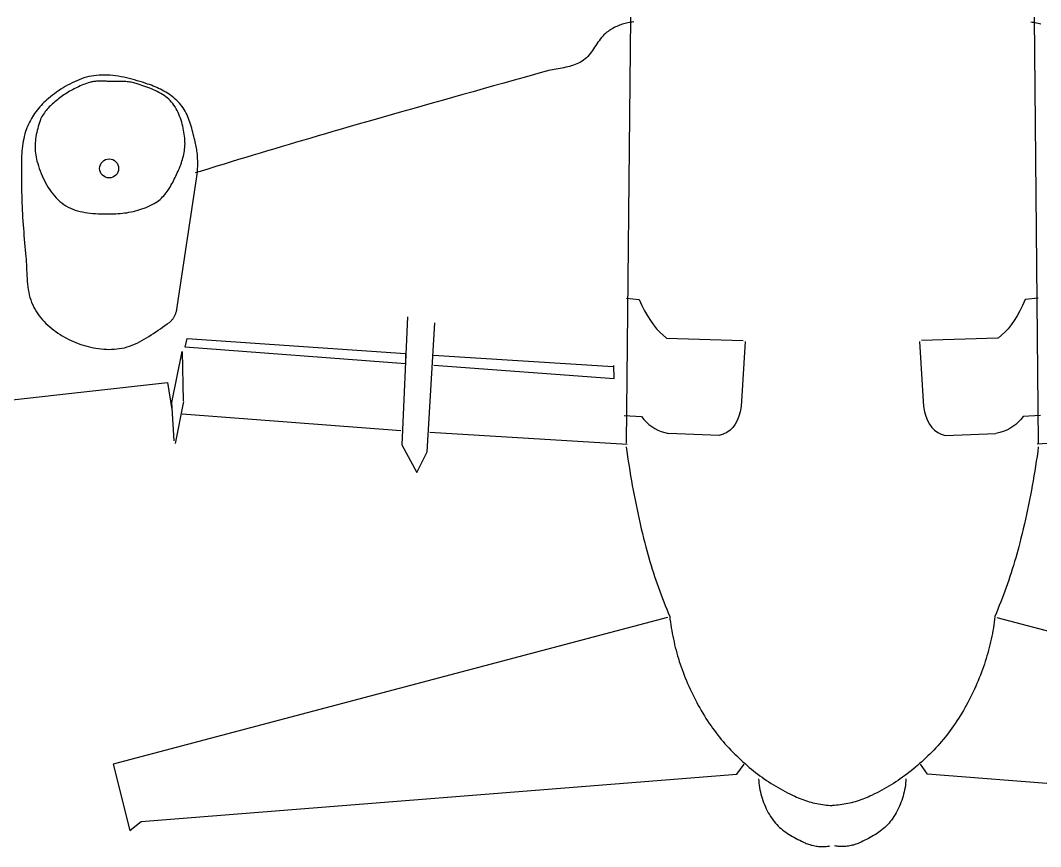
# Model space of a CAD drawing. Header units: millimetres. Extents: x 55820 to 273946, y 267258 to 385604.
# Drawn here: x 242610 to 252249, y 325793 to 333599 of the extents above; entities that cross this region are included whole.
import ezdxf

# ---------------------------------------------------------------- set-up
doc = ezdxf.new("R2010")
doc.units = ezdxf.units.MM

# ---------------------------------------------------------------- blocks, each defined once
blk = doc.blocks.new('A$C533E2113')
at = {"linetype": 'Continuous'}
for p, q in [((26005, 15675), (25927, 7621)), ((33636, 15675), (33714, 7621)), ((25628, 15433), (25605, 15418)), ((25652, 15447), (25628, 15433)), ((25675, 15461), (25652, 15447)), ((25700, 15474), (25675, 15461)), ((25725, 15487), (25700, 15474)), ((25750, 15498), (25725, 15487)), ((25775, 15509), (25750, 15498)), ((25801, 15520), (25775, 15509)), ((25827, 15529), (25801, 15520)), ((25853, 15538), (25827, 15529)), ((25880, 15546), (25853, 15538)), ((25906, 15554), (25880, 15546)), ((25933, 15560), (25906, 15554)), ((25960, 15566), (25933, 15560)), ((25987, 15571), (25960, 15566)), ((26014, 15576), (25987, 15571)), ((26042, 15579), (26014, 15576)), ((26069, 15582), (26042, 15579)), ((33573, 15582), (33600, 15579)), ((33600, 15579), (33627, 15576)), ((33627, 15576), (33654, 15571)), ((33654, 15571), (33681, 15566)), ((33681, 15566), (33708, 15560)), ((33708, 15560), (33735, 15554)), ((33735, 15554), (33762, 15546)), ((25435, 15258), (25413, 15228)), ((25458, 15286), (25435, 15258)), ((25482, 15313), (25458, 15286)), ((25506, 15339), (25482, 15313)), ((25533, 15364), (25506, 15339)), ((25561, 15386), (25533, 15364)), ((25583, 15403), (25561, 15386)), ((25605, 15418), (25583, 15403)), ((25289, 15045), (25268, 15016)), ((25310, 15076), (25289, 15045)), ((25330, 15107), (25310, 15076)), ((25351, 15137), (25330, 15107)), ((25371, 15168), (25351, 15137)), ((25392, 15198), (25371, 15168)), ((25413, 15228), (25392, 15198)), ((25121, 14860), (25092, 14839)), ((25149, 14882), (25121, 14860)), ((25175, 14906), (25149, 14882)), ((25200, 14932), (25175, 14906)), ((25224, 14959), (25200, 14932)), ((25246, 14987), (25224, 14959)), ((25268, 15016), (25246, 14987)), ((24423, 14653), (24388, 14644)), ((24459, 14662), (24423, 14653)), ((24495, 14670), (24459, 14662)), ((24531, 14677), (24495, 14670)), ((24568, 14684), (24531, 14677)), ((24604, 14691), (24568, 14684)), ((24641, 14697), (24604, 14691)), ((24678, 14704), (24641, 14697)), ((24714, 14710), (24678, 14704)), ((24751, 14717), (24714, 14710)), ((24787, 14725), (24751, 14717)), ((24823, 14733), (24787, 14725)), ((24858, 14742), (24823, 14733)), ((24893, 14752), (24858, 14742)), ((24928, 14763), (24893, 14752)), ((24962, 14775), (24928, 14763)), ((24995, 14789), (24962, 14775)), ((25028, 14804), (24995, 14789)), ((25060, 14821), (25028, 14804)), ((25092, 14839), (25060, 14821)), ((15544, 14472), (15500, 14453)), ((15589, 14491), (15544, 14472)), ((15635, 14507), (15589, 14491)), ((15680, 14523), (15635, 14507)), ((15727, 14536), (15680, 14523)), ((15773, 14548), (15727, 14536)), ((15820, 14558), (15773, 14548)), ((15868, 14566), (15820, 14558)), ((15919, 14572), (15868, 14566)), ((15899, 14459), (15880, 14457)), ((15917, 14461), (15899, 14459)), ((15936, 14462), (15917, 14461)), ((15970, 14576), (15919, 14572)), ((15955, 14463), (15936, 14462)), ((15973, 14463), (15955, 14463)), ((16021, 14578), (15970, 14576)), ((15992, 14463), (15973, 14463)), ((16011, 14463), (15992, 14463)), ((16030, 14463), (16011, 14463)), ((16073, 14579), (16021, 14578)), ((16049, 14462), (16030, 14463)), ((16067, 14461), (16049, 14462)), ((16086, 14461), (16067, 14461)), ((16124, 14577), (16073, 14579)), ((16105, 14460), (16086, 14461)), ((16124, 14459), (16105, 14460)), ((16175, 14574), (16124, 14577)), ((16142, 14459), (16124, 14459)), ((16161, 14458), (16142, 14459)), ((16187, 14458), (16161, 14458)), ((16227, 14569), (16175, 14574)), ((16278, 14563), (16227, 14569)), ((16289, 14458), (16264, 14458)), ((16330, 14556), (16278, 14563)), ((16315, 14458), (16289, 14458)), ((16341, 14458), (16315, 14458)), ((16381, 14547), (16330, 14556)), ((16367, 14458), (16341, 14458)), ((16393, 14458), (16367, 14458)), ((16432, 14537), (16381, 14547)), ((16418, 14457), (16393, 14458)), ((16484, 14525), (16432, 14537)), ((16535, 14513), (16484, 14525)), ((16585, 14500), (16535, 14513)), ((16636, 14486), (16585, 14500)), ((16686, 14472), (16636, 14486)), ((16736, 14457), (16686, 14472)), ((23807, 14480), (23614, 14426)), ((24001, 14535), (23807, 14480)), ((24195, 14589), (24001, 14535)), ((24388, 14644), (24195, 14589)), ((15202, 14282), (15162, 14254)), ((15243, 14309), (15202, 14282)), ((15285, 14336), (15243, 14309)), ((15327, 14361), (15285, 14336)), ((15369, 14386), (15327, 14361)), ((15412, 14409), (15369, 14386)), ((15409, 14271), (15381, 14254)), ((15437, 14287), (15409, 14271)), ((15456, 14432), (15412, 14409)), ((15465, 14302), (15437, 14287)), ((15500, 14453), (15456, 14432)), ((15493, 14317), (15465, 14302)), ((15522, 14332), (15493, 14317)), ((15551, 14346), (15522, 14332)), ((15580, 14359), (15551, 14346)), ((15609, 14372), (15580, 14359)), ((15639, 14385), (15609, 14372)), ((15669, 14397), (15639, 14385)), ((15699, 14408), (15669, 14397)), ((15729, 14419), (15699, 14408)), ((15759, 14429), (15729, 14419)), ((15790, 14439), (15759, 14429)), ((15808, 14444), (15790, 14439)), ((15826, 14448), (15808, 14444)), ((15844, 14452), (15826, 14448)), ((15862, 14455), (15844, 14452)), ((15880, 14457), (15862, 14455)), ((16212, 14458), (16187, 14458)), ((16238, 14458), (16212, 14458)), ((16264, 14458), (16238, 14458)), ((16444, 14456), (16418, 14457)), ((16470, 14455), (16444, 14456)), ((16495, 14453), (16470, 14455)), ((16520, 14451), (16495, 14453)), ((16546, 14447), (16520, 14451)), ((16571, 14443), (16546, 14447)), ((16596, 14439), (16571, 14443)), ((16620, 14433), (16596, 14439)), ((16645, 14427), (16620, 14433)), ((16669, 14419), (16645, 14427)), ((16705, 14407), (16669, 14419)), ((16741, 14395), (16705, 14407)), ((16786, 14441), (16736, 14457)), ((16777, 14383), (16741, 14395)), ((16814, 14370), (16777, 14383)), ((16835, 14425), (16786, 14441)), ((16850, 14357), (16814, 14370)), ((16884, 14409), (16835, 14425)), ((16887, 14344), (16850, 14357)), ((16919, 14397), (16884, 14409)), ((16923, 14330), (16887, 14344)), ((16954, 14385), (16919, 14397)), ((16959, 14316), (16923, 14330)), ((16989, 14371), (16954, 14385)), ((16994, 14301), (16959, 14316)), ((17024, 14357), (16989, 14371)), ((17029, 14285), (16994, 14301)), ((17058, 14342), (17024, 14357)), ((17064, 14268), (17029, 14285)), ((17092, 14327), (17058, 14342)), ((17098, 14251), (17064, 14268)), ((17126, 14310), (17092, 14327)), ((17160, 14293), (17126, 14310)), ((17193, 14275), (17160, 14293)), ((17226, 14256), (17193, 14275)), ((23227, 14318), (23033, 14263)), ((23420, 14372), (23227, 14318)), ((23614, 14426), (23420, 14372)), ((14951, 14086), (14923, 14059)), ((14979, 14111), (14951, 14086)), ((15008, 14136), (14979, 14111)), ((15046, 14166), (15008, 14136)), ((15084, 14196), (15046, 14166)), ((15123, 14225), (15084, 14196)), ((15133, 14073), (15111, 14055)), ((15162, 14254), (15123, 14225)), ((15155, 14092), (15133, 14073)), ((15178, 14110), (15155, 14092)), ((15200, 14128), (15178, 14110)), ((15223, 14146), (15200, 14128)), ((15248, 14165), (15223, 14146)), ((15274, 14184), (15248, 14165)), ((15301, 14202), (15274, 14184)), ((15327, 14220), (15301, 14202)), ((15354, 14237), (15327, 14220)), ((15381, 14254), (15354, 14237)), ((17131, 14232), (17098, 14251)), ((17163, 14212), (17131, 14232)), ((17194, 14192), (17163, 14212)), ((17225, 14169), (17194, 14192)), ((17254, 14146), (17225, 14169)), ((17258, 14236), (17226, 14256)), ((17282, 14121), (17254, 14146)), ((17289, 14216), (17258, 14236)), ((17308, 14095), (17282, 14121)), ((17320, 14194), (17289, 14216)), ((17333, 14067), (17308, 14095)), ((17350, 14172), (17320, 14194)), ((17379, 14149), (17350, 14172)), ((17407, 14125), (17379, 14149)), ((17434, 14100), (17407, 14125)), ((17460, 14073), (17434, 14100)), ((17485, 14046), (17460, 14073)), ((22452, 14100), (22259, 14046)), ((22646, 14155), (22452, 14100)), ((22840, 14209), (22646, 14155)), ((23033, 14263), (22840, 14209)), ((14771, 13885), (14749, 13853)), ((14795, 13916), (14771, 13885)), ((14819, 13946), (14795, 13916)), ((14844, 13975), (14819, 13946)), ((14869, 14004), (14844, 13975)), ((14896, 14032), (14869, 14004)), ((14923, 14059), (14896, 14032)), ((14949, 13888), (14932, 13865)), ((14967, 13911), (14949, 13888)), ((14986, 13933), (14967, 13911)), ((15005, 13954), (14986, 13933)), ((15025, 13975), (15005, 13954)), ((15046, 13996), (15025, 13975)), ((15067, 14016), (15046, 13996)), ((15089, 14035), (15067, 14016)), ((15111, 14055), (15089, 14035)), ((17358, 14038), (17333, 14067)), ((17380, 14007), (17358, 14038)), ((17402, 13975), (17380, 14007)), ((17422, 13942), (17402, 13975)), ((17441, 13908), (17422, 13942)), ((17458, 13874), (17441, 13908)), ((17509, 14018), (17485, 14046)), ((17533, 13989), (17509, 14018)), ((17554, 13958), (17533, 13989)), ((17575, 13927), (17554, 13958)), ((17593, 13894), (17575, 13927)), ((17611, 13861), (17593, 13894)), ((21678, 13882), (21485, 13827)), ((21872, 13936), (21678, 13882)), ((22065, 13991), (21872, 13936)), ((22259, 14046), (22065, 13991)), ((14651, 13687), (14634, 13652)), ((14668, 13721), (14651, 13687)), ((14687, 13755), (14668, 13721)), ((14707, 13788), (14687, 13755)), ((14727, 13821), (14707, 13788)), ((14749, 13853), (14727, 13821)), ((14852, 13716), (14839, 13679)), ((14862, 13742), (14852, 13716)), ((14874, 13768), (14862, 13742)), ((14887, 13793), (14874, 13768)), ((14901, 13818), (14887, 13793)), ((14916, 13842), (14901, 13818)), ((14932, 13865), (14916, 13842)), ((17474, 13838), (17458, 13874)), ((17489, 13802), (17474, 13838)), ((17503, 13766), (17489, 13802)), ((17516, 13729), (17503, 13766)), ((17528, 13691), (17516, 13729)), ((17538, 13653), (17528, 13691)), ((17628, 13827), (17611, 13861)), ((17643, 13792), (17628, 13827)), ((17658, 13757), (17643, 13792)), ((17671, 13722), (17658, 13757)), ((17684, 13686), (17671, 13722)), ((21098, 13716), (20905, 13661)), ((21292, 13772), (21098, 13716)), ((21485, 13827), (21292, 13772)), ((14578, 13510), (14564, 13465)), ((14590, 13546), (14578, 13510)), ((14604, 13582), (14590, 13546)), ((14618, 13617), (14604, 13582)), ((14634, 13652), (14618, 13617)), ((14796, 13530), (14788, 13492)), ((14806, 13568), (14796, 13530)), ((14816, 13605), (14806, 13568)), ((14827, 13643), (14816, 13605)), ((14839, 13679), (14827, 13643)), ((17548, 13615), (17538, 13653)), ((17556, 13576), (17548, 13615)), ((17564, 13537), (17556, 13576)), ((17570, 13499), (17564, 13537)), ((17576, 13460), (17570, 13499)), ((17696, 13649), (17684, 13686)), ((17707, 13612), (17696, 13649)), ((17718, 13575), (17707, 13612)), ((17728, 13538), (17718, 13575)), ((17738, 13501), (17728, 13538)), ((17747, 13463), (17738, 13501)), ((20382, 13510), (20245, 13470)), ((20519, 13549), (20382, 13510)), ((20712, 13605), (20519, 13549)), ((20905, 13661), (20712, 13605)), ((14533, 13328), (14525, 13282)), ((14542, 13374), (14533, 13328)), ((14552, 13420), (14542, 13374)), ((14564, 13465), (14552, 13420)), ((14764, 13337), (14761, 13298)), ((14768, 13376), (14764, 13337)), ((14774, 13414), (14768, 13376)), ((14780, 13453), (14774, 13414)), ((14788, 13492), (14780, 13453)), ((17580, 13421), (17576, 13460)), ((17584, 13383), (17580, 13421)), ((17588, 13344), (17584, 13383)), ((17589, 13311), (17588, 13344)), ((17590, 13278), (17589, 13311)), ((17756, 13426), (17747, 13463)), ((17765, 13389), (17756, 13426)), ((17774, 13352), (17765, 13389)), ((17783, 13315), (17774, 13352)), ((17790, 13286), (17783, 13315)), ((19696, 13309), (19560, 13268)), ((19833, 13349), (19696, 13309)), ((19970, 13389), (19833, 13349)), ((20107, 13430), (19970, 13389)), ((20245, 13470), (20107, 13430)), ((14509, 13142), (14505, 13094)), ((14513, 13189), (14509, 13142)), ((14518, 13235), (14513, 13189)), ((14525, 13282), (14518, 13235)), ((14759, 13259), (14758, 13220)), ((14758, 13220), (14759, 13181)), ((14761, 13298), (14759, 13259)), ((14759, 13181), (14761, 13142)), ((14761, 13142), (14764, 13104)), ((17566, 13080), (17573, 13113)), ((17573, 13113), (17578, 13146)), ((17578, 13146), (17583, 13179)), ((17583, 13179), (17586, 13212)), ((17586, 13212), (17589, 13245)), ((17589, 13245), (17590, 13278)), ((17796, 13258), (17790, 13286)), ((17802, 13229), (17796, 13258)), ((17807, 13200), (17802, 13229)), ((17811, 13170), (17807, 13200)), ((17816, 13141), (17811, 13170)), ((17819, 13112), (17816, 13141)), ((17823, 13082), (17819, 13112)), ((19149, 13145), (19012, 13104)), ((19286, 13186), (19149, 13145)), ((19423, 13227), (19286, 13186)), ((19560, 13268), (19423, 13227)), ((14500, 12952), (14499, 12905)), ((14501, 13000), (14500, 12952)), ((14503, 13047), (14501, 13000)), ((14505, 13094), (14503, 13047)), ((14764, 13104), (14769, 13066)), ((14769, 13066), (14775, 13028)), ((14775, 13028), (14783, 12990)), ((14783, 12990), (14793, 12953)), ((14793, 12953), (14807, 12907)), ((17509, 12885), (17521, 12917)), ((17521, 12917), (17531, 12949)), ((17531, 12949), (17541, 12982)), ((17541, 12982), (17550, 13014)), ((17550, 13014), (17559, 13047)), ((17559, 13047), (17566, 13080)), ((17825, 13053), (17823, 13082)), ((17827, 13024), (17825, 13053)), ((17829, 12994), (17827, 13024)), ((17830, 12964), (17829, 12994)), ((17831, 12935), (17830, 12964)), ((17831, 12905), (17831, 12935)), ((18465, 12939), (18329, 12897)), ((18602, 12980), (18465, 12939)), ((18739, 13022), (18602, 12980)), ((18875, 13063), (18739, 13022)), ((19012, 13104), (18875, 13063)), ((14499, 12905), (14499, 12857)), ((14499, 12857), (14499, 12809)), ((14499, 12809), (14499, 12762)), ((14499, 12762), (14499, 12714)), ((14807, 12907), (14822, 12860)), ((14822, 12860), (14837, 12813)), ((14837, 12813), (14854, 12767)), ((14854, 12767), (14872, 12720)), ((17427, 10108), (17823, 12741)), ((17431, 12699), (17445, 12730)), ((17445, 12730), (17459, 12760)), ((17459, 12760), (17472, 12791)), ((17472, 12791), (17485, 12822)), ((17485, 12822), (17497, 12854)), ((17497, 12854), (17509, 12885)), ((17919, 12771), (17783, 12729)), ((17822, 12729), (17825, 12758)), ((17825, 12758), (17827, 12787)), ((17827, 12787), (17829, 12817)), ((17829, 12817), (17830, 12846)), ((17830, 12846), (17831, 12876)), ((17831, 12876), (17831, 12905)), ((18056, 12813), (17919, 12771)), ((18192, 12855), (18056, 12813)), ((18329, 12897), (18192, 12855)), ((14499, 12714), (14500, 12667)), ((14500, 12667), (14500, 12620)), ((14500, 12620), (14500, 12572)), ((14500, 12572), (14500, 12504)), ((14872, 12720), (14892, 12674)), ((14892, 12674), (14912, 12629)), ((14912, 12629), (14934, 12583)), ((14934, 12583), (14957, 12539)), ((14957, 12539), (14981, 12495)), ((17341, 12520), (17357, 12550)), ((17357, 12550), (17373, 12579)), ((17373, 12579), (17388, 12610)), ((17388, 12610), (17403, 12640)), ((17403, 12640), (17417, 12670)), ((17417, 12670), (17431, 12699)), ((14500, 12504), (14501, 12435)), ((14501, 12435), (14502, 12367)), ((14502, 12367), (14504, 12298)), ((14981, 12495), (15006, 12453)), ((15006, 12453), (15033, 12411)), ((15033, 12411), (15061, 12371)), ((15061, 12371), (15091, 12332)), ((17211, 12324), (17232, 12350)), ((17232, 12350), (17252, 12377)), ((17252, 12377), (17271, 12405)), ((17271, 12405), (17289, 12433)), ((17289, 12433), (17307, 12461)), ((17307, 12461), (17324, 12490)), ((17324, 12490), (17341, 12520)), ((14504, 12298), (14506, 12230)), ((14506, 12230), (14508, 12161)), ((14508, 12161), (14511, 12093)), ((15091, 12332), (15122, 12294)), ((15122, 12294), (15155, 12258)), ((15155, 12258), (15189, 12224)), ((15189, 12224), (15225, 12192)), ((15225, 12192), (15262, 12161)), ((15262, 12161), (15301, 12133)), ((16968, 12130), (17005, 12150)), ((17005, 12150), (17040, 12172)), ((17040, 12172), (17068, 12190)), ((17068, 12190), (17094, 12209)), ((17094, 12209), (17119, 12230)), ((17119, 12230), (17143, 12252)), ((17143, 12252), (17167, 12275)), ((17167, 12275), (17189, 12299)), ((17189, 12299), (17211, 12324)), ((14511, 12093), (14515, 12024)), ((14515, 12024), (14518, 11956)), ((14518, 11956), (14522, 11888)), ((15301, 12133), (15341, 12107)), ((15341, 12107), (15382, 12084)), ((15382, 12084), (15425, 12063)), ((15425, 12063), (15469, 12044)), ((15469, 12044), (15514, 12028)), ((15514, 12028), (15559, 12014)), ((15559, 12014), (15606, 12001)), ((15606, 12001), (15653, 11991)), ((15653, 11991), (15701, 11982)), ((15701, 11982), (15749, 11974)), ((15749, 11974), (15798, 11968)), ((15798, 11968), (15847, 11964)), ((15847, 11964), (15896, 11960)), ((15896, 11960), (15946, 11958)), ((15946, 11958), (15995, 11956)), ((15995, 11956), (16045, 11955)), ((16045, 11955), (16094, 11955)), ((16094, 11955), (16143, 11955)), ((16143, 11955), (16191, 11956)), ((16191, 11956), (16239, 11957)), ((16239, 11957), (16281, 11958)), ((16281, 11958), (16322, 11960)), ((16322, 11960), (16364, 11964)), ((16364, 11964), (16406, 11968)), ((16406, 11968), (16448, 11972)), ((16448, 11972), (16490, 11978)), ((16490, 11978), (16531, 11985)), ((16531, 11985), (16573, 11993)), ((16573, 11993), (16614, 12002)), ((16614, 12002), (16655, 12012)), ((16655, 12012), (16696, 12023)), ((16696, 12023), (16737, 12035)), ((16737, 12035), (16777, 12048)), ((16777, 12048), (16816, 12062)), ((16816, 12062), (16855, 12077)), ((16855, 12077), (16893, 12094)), ((16893, 12094), (16931, 12112)), ((16931, 12112), (16968, 12130)), ((14522, 11888), (14527, 11819)), ((14527, 11819), (14531, 11751)), ((14531, 11751), (14536, 11682)), ((14536, 11682), (14542, 11614)), ((14542, 11614), (14547, 11546)), ((14547, 11546), (14553, 11477)), ((14553, 11477), (14559, 11409)), ((14559, 11409), (14565, 11341)), ((14565, 11341), (14571, 11273)), ((14571, 11273), (14578, 11204)), ((14578, 11204), (14583, 11153)), ((14583, 11153), (14586, 11101)), ((14586, 11101), (14589, 11049)), ((14589, 11049), (14592, 10997)), ((14592, 10997), (14594, 10945)), ((14594, 10945), (14597, 10892)), ((14597, 10892), (14599, 10839)), ((14599, 10839), (14602, 10787)), ((14602, 10787), (14605, 10735)), ((14605, 10735), (14609, 10682)), ((14609, 10682), (14614, 10630)), ((14614, 10630), (14620, 10579)), ((14620, 10579), (14628, 10528)), ((14628, 10528), (14637, 10477)), ((14637, 10477), (14648, 10427)), ((14648, 10427), (14660, 10378)), ((14660, 10378), (14675, 10329)), ((14675, 10329), (14692, 10281)), ((14692, 10281), (14712, 10234)), ((14712, 10234), (14734, 10188)), ((25932, 10364), (26174, 10335)), ((26174, 10335), (26224, 10226)), ((26224, 10226), (26275, 10123)), ((33418, 10226), (33366, 10123)), ((33467, 10335), (33418, 10226)), ((33709, 10364), (33467, 10335)), ((14734, 10188), (14757, 10147)), ((14757, 10147), (14782, 10107)), ((14782, 10107), (14808, 10068)), ((14808, 10068), (14836, 10029)), ((14836, 10029), (14866, 9992)), ((17392, 10023), (17398, 10035)), ((17398, 10035), (17404, 10047)), ((17404, 10047), (17409, 10059)), ((17409, 10059), (17414, 10071)), ((17414, 10071), (17419, 10083)), ((17419, 10083), (17423, 10095)), ((17423, 10095), (17427, 10108)), ((17427, 10108), (17431, 10120)), ((17431, 10120), (17433, 10127)), ((17433, 10127), (17434, 10135)), ((17434, 10135), (17435, 10143)), ((17435, 10143), (17435, 10150)), ((26275, 10123), (26328, 10028)), ((26328, 10028), (26383, 9941)), ((33313, 10028), (33258, 9941)), ((33366, 10123), (33313, 10028)), ((14866, 9992), (14897, 9956)), ((14897, 9956), (14929, 9920)), ((14929, 9920), (14963, 9886)), ((14963, 9886), (14998, 9853)), ((14998, 9853), (15034, 9821)), ((17167, 9817), (17210, 9846)), ((17210, 9846), (17252, 9876)), ((17252, 9876), (17294, 9905)), ((17294, 9905), (17305, 9912)), ((17305, 9912), (17315, 9920)), ((17315, 9920), (17324, 9929)), ((17324, 9929), (17333, 9938)), ((17333, 9938), (17342, 9947)), ((17342, 9947), (17350, 9957)), ((17350, 9957), (17358, 9967)), ((17358, 9967), (17366, 9978)), ((17366, 9978), (17373, 9989)), ((17373, 9989), (17380, 10000)), ((17380, 10000), (17386, 10011)), ((17386, 10011), (17392, 10023)), ((21794, 10012), (21686, 7589)), ((22165, 7462), (22312, 9895)), ((26383, 9941), (26440, 9860)), ((26440, 9860), (26499, 9786)), ((33201, 9860), (33142, 9786)), ((33258, 9941), (33201, 9860)), ((15034, 9821), (15071, 9790)), ((15071, 9790), (15109, 9760)), ((15109, 9760), (15148, 9731)), ((15148, 9731), (15188, 9704)), ((15188, 9704), (15228, 9677)), ((15228, 9677), (15270, 9652)), ((15270, 9652), (15311, 9628)), ((16865, 9612), (16909, 9640)), ((16909, 9640), (16953, 9668)), ((16953, 9668), (16996, 9697)), ((16996, 9697), (17039, 9727)), ((17039, 9727), (17082, 9756)), ((17082, 9756), (17125, 9786)), ((17125, 9786), (17167, 9817)), ((26499, 9786), (26560, 9720)), ((26560, 9720), (26623, 9661)), ((26623, 9661), (26687, 9609)), ((33019, 9661), (32954, 9609)), ((33081, 9720), (33019, 9661)), ((33142, 9786), (33081, 9720)), ((15311, 9628), (15353, 9605)), ((15353, 9605), (15395, 9583)), ((15395, 9583), (15438, 9563)), ((15438, 9563), (15482, 9543)), ((15482, 9543), (15527, 9524)), ((15527, 9524), (15573, 9506)), ((15573, 9506), (15619, 9490)), ((15619, 9490), (15666, 9474)), ((15666, 9474), (15714, 9460)), ((15714, 9460), (15762, 9447)), ((15762, 9447), (15810, 9436)), ((16495, 9440), (16543, 9455)), ((16543, 9455), (16591, 9473)), ((16591, 9473), (16638, 9492)), ((16638, 9492), (16684, 9513)), ((16684, 9513), (16730, 9536)), ((16730, 9536), (16776, 9560)), ((16776, 9560), (16820, 9585)), ((16820, 9585), (16865, 9612)), ((17592, 9436), (17632, 9602)), ((17632, 9602), (21755, 9319)), ((26689, 9604), (28135, 9565)), ((28174, 9546), (28096, 8315)), ((31467, 9546), (31545, 8315)), ((32952, 9604), (31506, 9565)), ((15810, 9436), (15859, 9426)), ((15859, 9426), (15907, 9417)), ((15907, 9417), (15956, 9409)), ((15956, 9409), (16006, 9404)), ((16006, 9404), (16055, 9399)), ((16055, 9399), (16104, 9397)), ((16104, 9397), (16153, 9395)), ((16153, 9395), (16202, 9396)), ((16202, 9396), (16251, 9398)), ((16251, 9398), (16299, 9403)), ((16299, 9403), (16348, 9409)), ((16348, 9409), (16395, 9416)), ((16395, 9416), (16445, 9427)), ((16445, 9427), (16495, 9440)), ((17338, 8390), (17534, 9358)), ((17534, 9358), (17553, 8420)), ((21755, 9123), (17592, 9436)), ((21755, 9319), (21755, 9123)), ((22282, 9284), (25683, 9070)), ((22292, 9099), (25702, 8845)), ((25702, 8845), (25692, 9089)), ((14270, 8434), (17260, 8767)), ((17260, 8767), (17338, 8259)), ((17387, 7667), (17338, 8390)), ((17563, 8410), (17407, 7619)), ((28096, 8315), (28080, 8218)), ((31545, 8315), (31562, 8218)), ((17534, 8176), (21667, 7863)), ((25889, 8145), (26213, 8128)), ((26213, 8128), (26257, 8073)), ((28056, 8130), (28025, 8052)), ((28080, 8218), (28056, 8130)), ((31562, 8218), (31586, 8130)), ((31586, 8130), (31617, 8052)), ((33428, 8128), (33385, 8073)), ((33752, 8145), (33428, 8128)), ((26257, 8073), (26303, 8023)), ((26303, 8023), (26354, 7978)), ((26354, 7978), (26408, 7938)), ((26408, 7938), (26465, 7902)), ((27941, 7921), (27888, 7869)), ((27986, 7982), (27941, 7921)), ((28025, 8052), (27986, 7982)), ((31617, 8052), (31655, 7982)), ((31655, 7982), (31700, 7921)), ((31700, 7921), (31753, 7869)), ((33234, 7938), (33177, 7902)), ((33288, 7978), (33234, 7938)), ((33338, 8023), (33288, 7978)), ((33385, 8073), (33338, 8023)), ((22214, 7829), (25947, 7604)), ((26465, 7902), (26525, 7871)), ((26525, 7871), (26590, 7845)), ((26590, 7845), (26657, 7823)), ((26657, 7823), (26728, 7807)), ((27686, 7768), (26728, 7807)), ((27760, 7793), (27686, 7768)), ((27828, 7826), (27760, 7793)), ((27888, 7869), (27828, 7826)), ((31753, 7869), (31814, 7826)), ((31814, 7826), (31881, 7793)), ((31881, 7793), (31956, 7768)), ((31956, 7768), (32913, 7807)), ((32984, 7823), (32913, 7807)), ((33052, 7845), (32984, 7823)), ((33116, 7871), (33052, 7845)), ((33177, 7902), (33116, 7871)), ((37427, 7829), (33695, 7604)), ((21686, 7589), (21970, 7071)), ((25927, 7555), (25939, 7463)), ((33714, 7555), (33702, 7463)), ((21970, 7071), (22165, 7462)), ((25939, 7463), (25952, 7372)), ((25952, 7372), (25966, 7280)), ((33689, 7372), (33675, 7280)), ((33702, 7463), (33689, 7372)), ((25966, 7280), (25980, 7189)), ((25980, 7189), (25995, 7097)), ((33661, 7189), (33647, 7097)), ((33675, 7280), (33661, 7189)), ((25995, 7097), (26010, 7006)), ((26010, 7006), (26025, 6914)), ((33632, 7006), (33616, 6914)), ((33647, 7097), (33632, 7006)), ((26025, 6914), (26042, 6823)), ((26042, 6823), (26058, 6732)), ((33600, 6823), (33583, 6732)), ((33616, 6914), (33600, 6823)), ((26058, 6732), (26076, 6641)), ((26076, 6641), (26094, 6550)), ((33565, 6641), (33548, 6550)), ((33583, 6732), (33565, 6641)), ((26094, 6550), (26112, 6459)), ((26112, 6459), (26131, 6369)), ((26131, 6369), (26151, 6278)), ((33510, 6369), (33491, 6278)), ((33529, 6459), (33510, 6369)), ((33548, 6550), (33529, 6459)), ((26151, 6278), (26171, 6188)), ((26171, 6188), (26191, 6097)), ((33471, 6188), (33450, 6097)), ((33491, 6278), (33471, 6188)), ((26191, 6097), (26212, 6007)), ((26212, 6007), (26234, 5917)), ((33429, 6007), (33407, 5917)), ((33450, 6097), (33429, 6007)), ((26234, 5917), (26256, 5827)), ((26256, 5827), (26279, 5738)), ((33385, 5827), (33363, 5738)), ((33407, 5917), (33385, 5827)), ((26279, 5738), (26297, 5667)), ((26297, 5667), (26316, 5596)), ((26316, 5596), (26336, 5525)), ((33325, 5596), (33306, 5525)), ((33344, 5667), (33325, 5596)), ((33363, 5738), (33344, 5667)), ((26336, 5525), (26356, 5455)), ((26356, 5455), (26376, 5385)), ((33286, 5455), (33265, 5385)), ((33306, 5525), (33286, 5455)), ((26376, 5385), (26397, 5314)), ((26397, 5314), (26419, 5244)), ((26419, 5244), (26441, 5174)), ((33222, 5244), (33200, 5174)), ((33244, 5314), (33222, 5244)), ((33265, 5385), (33244, 5314)), ((26441, 5174), (26464, 5105)), ((26464, 5105), (26487, 5035)), ((26487, 5035), (26511, 4966)), ((33154, 5035), (33130, 4966)), ((33177, 5105), (33154, 5035)), ((33200, 5174), (33177, 5105)), ((26511, 4966), (26535, 4897)), ((26535, 4897), (26560, 4828)), ((26560, 4828), (26585, 4759)), ((33081, 4828), (33056, 4759)), ((33106, 4897), (33081, 4828)), ((33130, 4966), (33106, 4897)), ((26585, 4759), (26611, 4690)), ((26611, 4690), (26637, 4622)), ((33030, 4690), (33004, 4622)), ((33056, 4759), (33030, 4690)), ((26637, 4622), (26664, 4553)), ((26664, 4553), (26692, 4486)), ((26692, 4486), (26719, 4418)), ((32950, 4486), (32922, 4418)), ((32977, 4553), (32950, 4486)), ((33004, 4622), (32977, 4553)), ((26709, 4331), (16234, 1556)), ((26719, 4418), (26748, 4350)), ((26748, 4350), (26754, 4296)), ((26754, 4296), (26761, 4242)), ((26761, 4242), (26769, 4189)), ((32880, 4242), (32872, 4189)), ((32887, 4296), (32880, 4242)), ((32894, 4350), (32887, 4296)), ((32922, 4418), (32894, 4350)), ((32933, 4331), (43407, 1556)), ((26769, 4189), (26777, 4135)), ((26777, 4135), (26786, 4081)), ((26786, 4081), (26796, 4028)), ((32855, 4081), (32845, 4028)), ((32864, 4135), (32855, 4081)), ((32872, 4189), (32864, 4135)), ((26796, 4028), (26807, 3974)), ((26807, 3974), (26818, 3921)), ((26818, 3921), (26830, 3868)), ((26830, 3868), (26842, 3815)), ((32812, 3868), (32799, 3815)), ((32824, 3921), (32812, 3868)), ((32835, 3974), (32824, 3921)), ((32845, 4028), (32835, 3974)), ((26842, 3815), (26855, 3762)), ((26855, 3762), (26869, 3709)), ((26869, 3709), (26883, 3657)), ((32773, 3709), (32758, 3657)), ((32786, 3762), (32773, 3709)), ((32799, 3815), (32786, 3762)), ((26883, 3657), (26898, 3604)), ((26898, 3604), (26914, 3552)), ((26914, 3552), (26930, 3500)), ((26930, 3500), (26947, 3448)), ((32711, 3500), (32694, 3448)), ((32727, 3552), (32711, 3500)), ((32743, 3604), (32727, 3552)), ((32758, 3657), (32743, 3604)), ((26947, 3448), (26965, 3397)), ((26965, 3397), (26983, 3346)), ((26983, 3346), (27002, 3295)), ((27002, 3295), (27022, 3241)), ((32640, 3295), (32619, 3241)), ((32658, 3346), (32640, 3295)), ((32677, 3397), (32658, 3346)), ((32694, 3448), (32677, 3397)), ((27022, 3241), (27043, 3188)), ((27043, 3188), (27065, 3135)), ((27065, 3135), (27087, 3082)), ((32576, 3135), (32554, 3082)), ((32598, 3188), (32576, 3135)), ((32619, 3241), (32598, 3188)), ((27087, 3082), (27110, 3030)), ((27110, 3030), (27134, 2977)), ((27134, 2977), (27158, 2925)), ((27158, 2925), (27183, 2873)), ((32483, 2925), (32458, 2873)), ((32507, 2977), (32483, 2925)), ((32531, 3030), (32507, 2977)), ((32554, 3082), (32531, 3030)), ((27183, 2873), (27208, 2822)), ((27208, 2822), (27234, 2770)), ((27234, 2770), (27261, 2720)), ((27261, 2720), (27288, 2669)), ((32380, 2720), (32353, 2669)), ((32407, 2770), (32380, 2720)), ((32433, 2822), (32407, 2770)), ((32458, 2873), (32433, 2822)), ((27288, 2669), (27316, 2619)), ((27316, 2619), (27345, 2569)), ((27345, 2569), (27374, 2520)), ((27374, 2520), (27404, 2471)), ((32267, 2520), (32238, 2471)), ((32297, 2569), (32267, 2520)), ((32325, 2619), (32297, 2569)), ((32353, 2669), (32325, 2619)), ((27404, 2471), (27434, 2422)), ((27434, 2422), (27465, 2374)), ((27465, 2374), (27497, 2326)), ((27497, 2326), (27529, 2279)), ((32144, 2326), (32112, 2279)), ((32176, 2374), (32144, 2326)), ((32207, 2422), (32176, 2374)), ((32238, 2471), (32207, 2422)), ((27529, 2279), (27560, 2235)), ((27560, 2235), (27592, 2192)), ((27592, 2192), (27624, 2150)), ((27624, 2150), (27656, 2108)), ((32018, 2150), (31985, 2108)), ((32050, 2192), (32018, 2150)), ((32081, 2235), (32050, 2192)), ((32112, 2279), (32081, 2235)), ((27656, 2108), (27690, 2066)), ((27690, 2066), (27724, 2025)), ((27724, 2025), (27758, 1984)), ((27758, 1984), (27793, 1944)), ((27793, 1944), (27829, 1904)), ((31848, 1944), (31812, 1904)), ((31883, 1984), (31848, 1944)), ((31918, 2025), (31883, 1984)), ((31952, 2066), (31918, 2025)), ((31985, 2108), (31952, 2066)), ((27829, 1904), (27865, 1864)), ((27865, 1864), (27902, 1825)), ((27902, 1825), (27939, 1787)), ((27939, 1787), (27977, 1749)), ((27977, 1749), (28015, 1712)), ((31665, 1749), (31627, 1712)), ((31702, 1787), (31665, 1749)), ((31740, 1825), (31702, 1787)), ((31776, 1864), (31740, 1825)), ((31812, 1904), (31776, 1864)), ((16234, 1556), (16547, 305)), ((28015, 1712), (28053, 1675)), ((28018, 1370), (28155, 1556)), ((28053, 1675), (28092, 1638)), ((28092, 1638), (28132, 1602)), ((28132, 1602), (28172, 1567)), ((28172, 1567), (28212, 1532)), ((31470, 1567), (31429, 1532)), ((31510, 1602), (31470, 1567)), ((31623, 1370), (31487, 1556)), ((31549, 1638), (31510, 1602)), ((31588, 1675), (31549, 1638)), ((31627, 1712), (31588, 1675)), ((16762, 471), (28018, 1370)), ((28212, 1532), (28252, 1497)), ((28252, 1497), (28292, 1465)), ((28292, 1465), (28331, 1433)), ((28331, 1433), (28372, 1401)), ((28372, 1401), (28412, 1370)), ((28412, 1370), (28453, 1340)), ((31229, 1370), (31188, 1340)), ((31270, 1401), (31229, 1370)), ((31310, 1433), (31270, 1401)), ((31350, 1465), (31310, 1433)), ((31389, 1497), (31350, 1465)), ((31429, 1532), (31389, 1497)), ((42879, 471), (31623, 1370)), ((28428, 1282), (28431, 1241)), ((28431, 1241), (28435, 1199)), ((28435, 1199), (28440, 1158)), ((28440, 1158), (28446, 1116)), ((28453, 1340), (28495, 1310)), ((28495, 1310), (28536, 1280)), ((28536, 1280), (28579, 1251)), ((28579, 1251), (28621, 1223)), ((28621, 1223), (28664, 1195)), ((28664, 1195), (28708, 1168)), ((28708, 1168), (28751, 1141)), ((30934, 1168), (30890, 1141)), ((30977, 1195), (30934, 1168)), ((31020, 1223), (30977, 1195)), ((31063, 1251), (31020, 1223)), ((31105, 1280), (31063, 1251)), ((31147, 1310), (31105, 1280)), ((31188, 1340), (31147, 1310)), ((31202, 1158), (31195, 1116)), ((31207, 1199), (31202, 1158)), ((31210, 1241), (31207, 1199)), ((31213, 1282), (31210, 1241)), ((28446, 1116), (28454, 1075)), ((28454, 1075), (28462, 1034)), ((28462, 1034), (28472, 993)), ((28472, 993), (28483, 952)), ((28751, 1141), (28795, 1115)), ((28795, 1115), (28840, 1090)), ((28840, 1090), (28884, 1065)), ((28884, 1065), (28929, 1041)), ((28929, 1041), (28975, 1017)), ((28975, 1017), (29020, 994)), ((29020, 994), (29066, 972)), ((29066, 972), (29112, 950)), ((30575, 972), (30529, 950)), ((30621, 994), (30575, 972)), ((30667, 1017), (30621, 994)), ((30712, 1041), (30667, 1017)), ((30757, 1065), (30712, 1041)), ((30802, 1090), (30757, 1065)), ((30846, 1115), (30802, 1090)), ((30890, 1141), (30846, 1115)), ((31169, 993), (31158, 952)), ((31179, 1034), (31169, 993)), ((31188, 1075), (31179, 1034)), ((31195, 1116), (31188, 1075)), ((28483, 952), (28496, 912)), ((28496, 912), (28509, 872)), ((28509, 872), (28524, 832)), ((28524, 832), (28539, 793)), ((28539, 793), (28556, 754)), ((29112, 950), (29145, 935)), ((29145, 935), (29179, 921)), ((29179, 921), (29212, 907)), ((29212, 907), (29247, 894)), ((29247, 894), (29281, 882)), ((29281, 882), (29315, 870)), ((29315, 870), (29350, 859)), ((29350, 859), (29385, 848)), ((29385, 848), (29420, 838)), ((29420, 838), (29456, 829)), ((29456, 829), (29491, 821)), ((29491, 821), (29527, 813)), ((29527, 813), (29563, 805)), ((29563, 805), (29599, 799)), ((29599, 799), (29635, 793)), ((29635, 793), (29671, 788)), ((29671, 788), (29707, 783)), ((29707, 783), (29743, 780)), ((29743, 780), (29780, 776)), ((29780, 776), (29816, 774)), ((29862, 776), (29826, 774)), ((29898, 780), (29862, 776)), ((29934, 783), (29898, 780)), ((29970, 788), (29934, 783)), ((30006, 793), (29970, 788)), ((30042, 799), (30006, 793)), ((30078, 805), (30042, 799)), ((30114, 813), (30078, 805)), ((30150, 821), (30114, 813)), ((30186, 829), (30150, 821)), ((30221, 838), (30186, 829)), ((30256, 848), (30221, 838)), ((30291, 859), (30256, 848)), ((30326, 870), (30291, 859)), ((30360, 882), (30326, 870)), ((30395, 894), (30360, 882)), ((30429, 907), (30395, 894)), ((30463, 921), (30429, 907)), ((30496, 935), (30463, 921)), ((30529, 950), (30496, 935)), ((31102, 793), (31085, 754)), ((31118, 832), (31102, 793)), ((31132, 872), (31118, 832)), ((31146, 912), (31132, 872)), ((31158, 952), (31146, 912)), ((28556, 754), (28574, 716)), ((28574, 716), (28592, 678)), ((28592, 678), (28612, 641)), ((28612, 641), (28633, 605)), ((28633, 605), (28655, 569)), ((31008, 605), (30986, 569)), ((31029, 641), (31008, 605)), ((31049, 678), (31029, 641)), ((31068, 716), (31049, 678)), ((31085, 754), (31068, 716)), ((16547, 305), (16762, 471)), ((28655, 569), (28678, 534)), ((28678, 534), (28702, 500)), ((28702, 500), (28724, 471)), ((28724, 471), (28748, 443)), ((28748, 443), (28773, 415)), ((28773, 415), (28799, 389)), ((28799, 389), (28826, 363)), ((30842, 389), (30815, 363)), ((30868, 415), (30842, 389)), ((30893, 443), (30868, 415)), ((30917, 471), (30893, 443)), ((30939, 500), (30917, 471)), ((30963, 534), (30939, 500)), ((30986, 569), (30963, 534)), ((28826, 363), (28854, 339)), ((28854, 339), (28883, 315)), ((28883, 315), (28913, 292)), ((28913, 292), (28944, 270)), ((28944, 270), (28975, 249)), ((28975, 249), (29007, 228)), ((29007, 228), (29039, 208)), ((29039, 208), (29072, 189)), ((30602, 208), (30570, 189)), ((30635, 228), (30602, 208)), ((30667, 249), (30635, 228)), ((30698, 270), (30667, 249)), ((30728, 292), (30698, 270)), ((30758, 315), (30728, 292)), ((30787, 339), (30758, 315)), ((30815, 363), (30787, 339)), ((29072, 189), (29105, 171)), ((29105, 171), (29138, 153)), ((29138, 153), (29172, 135)), ((29172, 135), (29206, 119)), ((29206, 119), (29240, 102)), ((29240, 102), (29274, 86)), ((29274, 86), (29308, 71)), ((29308, 71), (29329, 61)), ((29329, 61), (29351, 52)), ((29351, 52), (29374, 44)), ((29374, 44), (29397, 37)), ((29397, 37), (29420, 30)), ((29420, 30), (29443, 24)), ((29443, 24), (29466, 18)), ((29466, 18), (29490, 14)), ((29490, 14), (29514, 10)), ((29514, 10), (29538, 6)), ((29538, 6), (29562, 4)), ((29562, 4), (29586, 2)), ((29586, 2), (29610, 1)), ((29610, 1), (29634, 0)), ((29634, 0), (29658, 0)), ((29658, 0), (29682, 1)), ((29682, 1), (29706, 3)), ((29706, 3), (29730, 5)), ((29730, 5), (29753, 8)), ((29753, 8), (29777, 12)), ((29888, 8), (29865, 12)), ((29912, 5), (29888, 8)), ((29935, 3), (29912, 5)), ((29959, 1), (29935, 3)), ((29983, 0), (29959, 1)), ((30007, 0), (29983, 0)), ((30031, 1), (30007, 0)), ((30055, 2), (30031, 1)), ((30079, 4), (30055, 2)), ((30103, 6), (30079, 4)), ((30127, 10), (30103, 6)), ((30151, 14), (30127, 10)), ((30175, 18), (30151, 14)), ((30198, 24), (30175, 18)), ((30222, 30), (30198, 24)), ((30245, 37), (30222, 30)), ((30267, 44), (30245, 37)), ((30290, 52), (30267, 44)), ((30312, 61), (30290, 52)), ((30334, 71), (30312, 61)), ((30367, 86), (30334, 71)), ((30401, 102), (30367, 86)), ((30435, 119), (30401, 102)), ((30469, 135), (30435, 119)), ((30503, 153), (30469, 135)), ((30536, 171), (30503, 153)), ((30570, 189), (30536, 171))]:
    blk.add_line(p, q, dxfattribs=at)
blk.add_circle((16156, 12814), 180, dxfattribs=at)
blk = doc.blocks.new('A$C24806768')
at = {"xscale": 0.5, "yscale": 0.5, "zscale": 0.5}
blk.add_blockref('A$C533E2113', (0, 0), dxfattribs=at)

msp = doc.modelspace()

# ---------------------------------------------------------------- block references
msp.add_blockref('A$C24806768', (235370.6, 325793))

doc.saveas('drawing.dxf')
